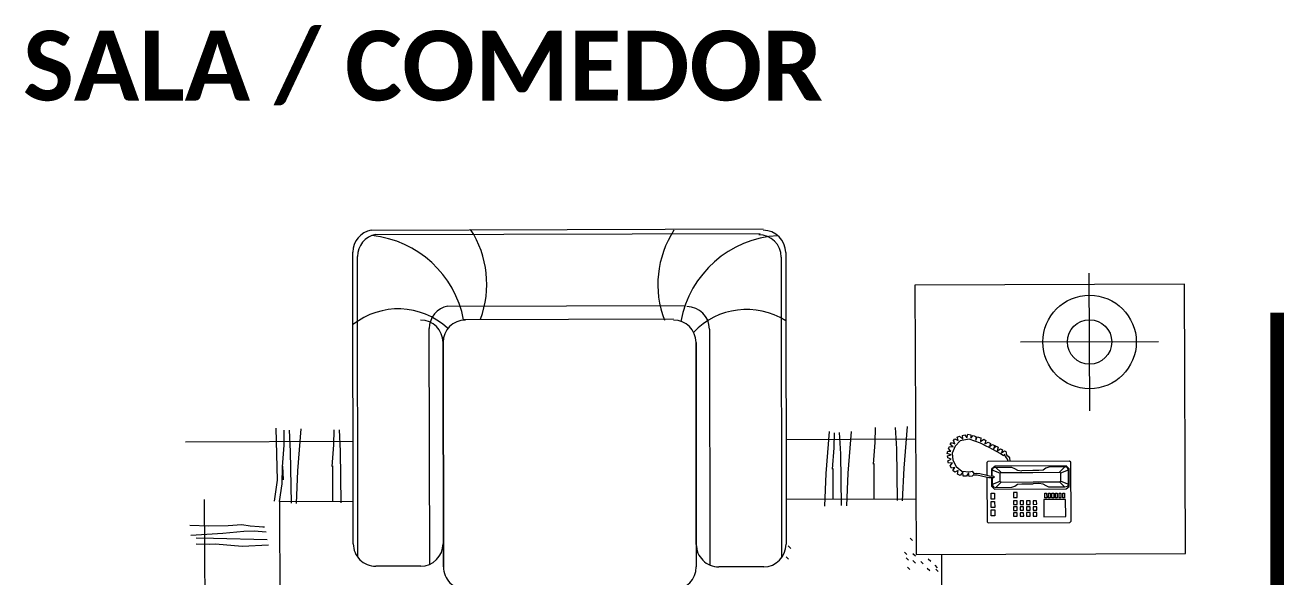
# Model space of a CAD drawing. Header units: metres. Extents: x -144 to 1000, y -717 to 29.
# Drawn here: x 464.544 to 467.051, y -563.775 to -562.668 of the extents above; entities that cross this region are included whole.
import ezdxf

# ---------------------------------------------------------------- set-up
doc = ezdxf.new("R2010")
doc.units = ezdxf.units.M
doc.layers.get('0').update_dxf_attribs({"color": 1})
doc.layers.add('00-MEDICION', color=30, linetype='Continuous')
doc.layers.add('G-ANNO-TEXT', color=2, linetype='Continuous', lineweight=9)
doc.layers.add('I-FURN', color=2, linetype='Continuous', lineweight=9)
doc.styles.add('Calibri_B_1', font='calibrib.ttf', dxfattribs={"height": 0.135})

# ---------------------------------------------------------------- blocks, each defined once
blk = doc.blocks.new('U')
at = {"layer": 'I-FURN'}
for p, q in [((469.7607, -501.4191), (470.5462, -501.4169)), ((469.7697, -501.4281), (470.5402, -501.4259)), ((469.7246, -502.0485), (469.7238, -501.4635)), ((470.5913, -501.4644), (470.5921, -502.0494)), ((469.7337, -502.0755), (469.7328, -501.4725)), ((470.5823, -501.4734), (470.5832, -502.0764)), ((471.201, -501.7818), (471.1998, -501.5055)), ((471.3905, -501.5277), (470.8505, -501.53)), ((470.8505, -501.53), (470.8528, -502.07)), ((471.3928, -502.0677), (471.3905, -501.5277)), ((469.9139, -501.5719), (470.3895, -501.5705)), ((470.3665, -501.5977), (469.9458, -501.5995)), ((469.8777, -502.0895), (469.877, -501.6163)), ((470.4385, -501.6176), (470.4392, -502.0909)), ((469.9052, -502.0947), (469.9046, -501.6447)), ((469.9046, -501.6447), (469.9052, -502.0947)), ((470.4116, -501.6447), (470.4122, -502.0947)), ((470.4121, -502.0497), (470.4116, -501.6447)), ((471.3385, -501.643), (471.0622, -501.6442)), ((470.7707, -501.8154), (470.7701, -501.8455)), ((470.811, -501.8152), (470.8133, -501.8577)), ((470.8347, -501.8128), (470.8279, -501.8966)), ((469.5692, -501.8166), (469.5717, -501.9208)), ((469.5857, -501.8205), (469.5851, -501.8506)), ((469.596, -501.8204), (469.5983, -501.863)), ((469.6197, -501.818), (469.6129, -501.9018)), ((469.6857, -501.8201), (469.6851, -501.8501)), ((469.696, -501.82), (469.6983, -501.8625)), ((470.5918, -501.839), (470.8518, -501.8379)), ((470.6785, -501.8232), (470.6718, -501.9071)), ((470.6885, -501.8256), (470.6879, -501.8556)), ((470.6988, -501.8255), (470.7011, -501.868)), ((470.7225, -501.8231), (470.7158, -501.9069)), ((470.9276, -501.8413), (470.9305, -501.8382)), ((470.9305, -501.848), (470.9276, -501.8413)), ((470.9305, -501.8382), (470.937, -501.8415)), ((470.9348, -501.8345), (470.9396, -501.8326)), ((470.937, -501.8415), (470.9348, -501.8345)), ((470.9396, -501.8326), (470.9461, -501.8383)), ((470.959, -501.8385), (470.941, -501.842)), ((470.9458, -501.8309), (470.9506, -501.8299)), ((470.9461, -501.8383), (470.9458, -501.8309)), ((470.9506, -501.8299), (470.9542, -501.8361)), ((470.9542, -501.8361), (470.9563, -501.8287)), ((470.9563, -501.8287), (470.9624, -501.8299)), ((470.9816, -501.8463), (470.959, -501.8385)), ((470.9624, -501.8299), (470.9624, -501.8363)), ((470.9624, -501.8363), (470.9672, -501.8313)), ((470.9672, -501.8313), (470.9727, -501.8329)), ((470.9727, -501.8329), (470.9725, -501.8406)), ((470.9725, -501.8406), (470.9751, -501.8336)), ((470.9751, -501.8336), (470.9823, -501.8358)), ((470.9823, -501.8358), (470.9816, -501.843)), ((470.9816, -501.843), (470.9886, -501.8386)), ((470.9886, -501.8386), (470.9924, -501.8412)), ((470.9924, -501.8412), (470.9905, -501.848)), ((469.3884, -501.8442), (469.7243, -501.8427)), ((469.5851, -501.8506), (469.5819, -501.8938)), ((469.5983, -501.863), (469.5998, -501.9669)), ((469.6851, -501.8501), (469.6819, -501.8933)), ((469.6983, -501.8625), (469.6998, -501.9664)), ((470.6879, -501.8556), (470.6848, -501.8988)), ((470.7701, -501.8455), (470.7669, -501.8887)), ((470.8133, -501.8577), (470.8148, -501.9616)), ((470.915, -501.8675), (470.9161, -501.8629)), ((470.9161, -501.8629), (470.9226, -501.8627)), ((470.9178, -501.8572), (470.9197, -501.8533)), ((470.9226, -501.8627), (470.9178, -501.8572)), ((470.9197, -501.8533), (470.9269, -501.854)), ((470.9207, -501.849), (470.924, -501.8451)), ((470.9269, -501.854), (470.9207, -501.849)), ((470.924, -501.8451), (470.9305, -501.848)), ((470.9308, -501.8526), (470.9248, -501.8665)), ((470.9248, -501.8665), (470.9261, -501.8809)), ((470.941, -501.842), (470.9308, -501.8526)), ((470.9956, -501.854), (470.9816, -501.8463)), ((470.9905, -501.848), (470.997, -501.8444)), ((470.9975, -501.8532), (470.9956, -501.854)), ((470.997, -501.8444), (471.0021, -501.847)), ((470.998, -501.8549), (470.9975, -501.8532)), ((471.0079, -501.8599), (470.998, -501.8549)), ((471.0021, -501.847), (470.9999, -501.8535)), ((470.9999, -501.8535), (471.0054, -501.8491)), ((471.0054, -501.8491), (471.0107, -501.8515)), ((471.0107, -501.8515), (471.0079, -501.858)), ((471.0079, -501.858), (471.0134, -501.8529)), ((471.0209, -501.8675), (471.0079, -501.8599)), ((471.0134, -501.8529), (471.0172, -501.8548)), ((471.0172, -501.8548), (471.0151, -501.8618)), ((471.0151, -501.8618), (471.022, -501.8579)), ((471.022, -501.8579), (471.0257, -501.8598)), ((471.0257, -501.8598), (471.0238, -501.8661)), ((471.0238, -501.8661), (471.03, -501.8622)), ((471.03, -501.8622), (471.0326, -501.8632)), ((471.0326, -501.8632), (471.0334, -501.8658)), ((471.0334, -501.8658), (471.0336, -501.8701)), ((470.7011, -501.868), (470.7027, -501.9719)), ((470.7677, -501.8873), (470.768, -501.9583)), ((470.9227, -501.8701), (470.915, -501.8675)), ((470.9157, -501.8718), (470.9227, -501.8701)), ((470.9162, -501.8759), (470.9157, -501.8718)), ((470.9227, -501.8788), (470.9162, -501.8759)), ((470.9162, -501.8819), (470.9227, -501.8788)), ((470.9177, -501.8869), (470.9162, -501.8819)), ((470.9256, -501.8862), (470.9177, -501.8869)), ((470.9208, -501.892), (470.9256, -501.8862)), ((470.9261, -501.8809), (470.9329, -501.8936)), ((470.9967, -501.8831), (470.9944, -501.8855)), ((470.9944, -501.8855), (470.9945, -501.911)), ((471.1604, -501.8824), (470.9967, -501.8831)), ((471.0281, -501.8718), (471.0209, -501.8675)), ((471.0305, -501.8689), (471.0281, -501.8718)), ((471.0305, -501.8713), (471.0305, -501.8689)), ((471.032, -501.8728), (471.0305, -501.8713)), ((471.0341, -501.8759), (471.032, -501.8728)), ((471.0336, -501.8701), (471.0382, -501.8735)), ((471.0361, -501.8785), (471.0341, -501.8759)), ((471.0371, -501.8829), (471.0361, -501.8785)), ((471.0382, -501.8735), (471.0399, -501.8763)), ((471.0399, -501.8763), (471.0406, -501.8829)), ((471.1628, -501.8847), (471.1604, -501.8824)), ((471.1633, -502.0033), (471.1628, -501.8847)), ((469.5819, -501.8938), (469.5813, -501.9281)), ((469.5827, -501.8924), (469.5842, -501.9199)), ((469.6129, -501.9018), (469.6101, -501.9674)), ((469.6827, -501.8919), (469.683, -501.9629)), ((470.6718, -501.9071), (470.6689, -501.9727)), ((470.6855, -501.8974), (470.6858, -501.9586)), ((470.7158, -501.9069), (470.7129, -501.9725)), ((470.8279, -501.8966), (470.8251, -501.9622)), ((470.9237, -501.8965), (470.9208, -501.892)), ((470.9302, -501.8955), (470.9237, -501.8965)), ((470.9262, -501.9011), (470.9302, -501.8955)), ((470.9305, -501.9046), (470.9262, -501.9011)), ((470.9372, -501.9013), (470.9305, -501.9046)), ((470.9329, -501.8936), (470.9444, -501.9027)), ((470.9358, -501.9085), (470.9372, -501.9013)), ((470.9413, -501.9116), (470.9358, -501.9085)), ((470.9466, -501.9048), (470.9413, -501.9116)), ((470.9444, -501.9027), (470.9596, -501.9038)), ((470.9473, -501.9125), (470.9466, -501.9048)), ((470.9538, -501.9129), (470.9473, -501.9125)), ((470.9579, -501.9062), (470.9538, -501.9129)), ((470.9591, -501.9132), (470.9579, -501.9062)), ((470.9649, -501.9127), (470.9591, -501.9132)), ((470.9596, -501.9038), (470.9651, -501.9028)), ((470.9675, -501.91), (470.9649, -501.9127)), ((470.9651, -501.9028), (470.9682, -501.9071)), ((470.969, -501.9107), (470.9675, -501.91)), ((470.9682, -501.9071), (470.9745, -501.9069)), ((470.9752, -501.9105), (470.969, -501.9107)), ((470.9745, -501.9069), (470.9802, -501.9075)), ((470.9865, -501.9133), (470.9752, -501.9105)), ((470.9802, -501.9075), (470.9915, -501.9104)), ((470.9985, -501.9161), (470.9865, -501.9133)), ((470.9915, -501.9104), (470.9992, -501.912)), ((470.9945, -501.9152), (470.9949, -502.0041)), ((471.0087, -501.9162), (470.9985, -501.9161)), ((470.9992, -501.912), (471.0087, -501.9127)), ((471.011, -501.8925), (471.0039, -501.8985)), ((471.0039, -501.8985), (471.004, -501.9124)), ((471.004, -501.9162), (471.0041, -501.9329)), ((471.0051, -501.9008), (471.0075, -501.8961)), ((471.0052, -501.9124), (471.0051, -501.9008)), ((471.0206, -501.9067), (471.0051, -501.9008)), ((471.0052, -501.9162), (471.0052, -501.9293)), ((471.0075, -501.8961), (471.0122, -501.8949)), ((471.0087, -501.9127), (471.0087, -501.9162)), ((471.1533, -501.8919), (471.011, -501.8925)), ((471.0122, -501.8949), (471.0442, -501.8947)), ((471.0122, -501.8949), (471.0229, -501.9055)), ((471.0229, -501.9055), (471.0206, -501.9067)), ((471.0206, -501.9067), (471.0206, -501.9233)), ((471.0229, -501.9055), (471.087, -501.9052)), ((471.0442, -501.8947), (471.0502, -501.8971)), ((471.0502, -501.8971), (471.0561, -501.9006)), ((471.0561, -501.9006), (471.0644, -501.9018)), ((471.087, -501.9017), (471.0644, -501.9018)), ((471.0988, -501.9016), (471.087, -501.9017)), ((471.087, -501.9052), (471.1403, -501.905)), ((471.1071, -501.9004), (471.0988, -501.9016)), ((471.113, -501.8968), (471.1071, -501.9004)), ((471.119, -501.8944), (471.113, -501.8968)), ((471.151, -501.8943), (471.119, -501.8944)), ((471.151, -501.8943), (471.1403, -501.905)), ((471.1403, -501.905), (471.1427, -501.9062)), ((471.1427, -501.9062), (471.1581, -501.9002)), ((471.1428, -501.9228), (471.1427, -501.9062)), ((471.1557, -501.8954), (471.151, -501.8943)), ((471.1593, -501.8978), (471.1533, -501.8919)), ((471.1581, -501.9002), (471.1557, -501.8954)), ((471.1582, -501.9286), (471.1581, -501.9002)), ((471.1594, -501.9334), (471.1593, -501.8978)), ((469.5717, -501.9208), (469.566, -501.9631)), ((469.5813, -501.9281), (469.5761, -501.9636)), ((471.0041, -501.9329), (471.01, -501.9388)), ((471.0206, -501.9233), (471.0052, -501.9293)), ((471.0052, -501.9293), (471.0076, -501.934)), ((471.0076, -501.934), (471.0124, -501.9352)), ((471.01, -501.9388), (471.1535, -501.9381)), ((471.0124, -501.9352), (471.023, -501.9245)), ((471.0124, -501.9352), (471.0444, -501.9351)), ((471.023, -501.9245), (471.0206, -501.9233)), ((471.023, -501.9245), (471.0871, -501.9242)), ((471.0444, -501.9351), (471.0503, -501.9327)), ((471.0503, -501.9327), (471.0562, -501.9291)), ((471.0562, -501.9291), (471.0645, -501.9279)), ((471.0645, -501.9279), (471.0871, -501.9278)), ((471.0871, -501.9242), (471.1404, -501.924)), ((471.0989, -501.9277), (471.0871, -501.9278)), ((471.1072, -501.9289), (471.0989, -501.9277)), ((471.1132, -501.9324), (471.1072, -501.9289)), ((471.1191, -501.9347), (471.1132, -501.9324)), ((471.1511, -501.9346), (471.1191, -501.9347)), ((471.1404, -501.924), (471.1428, -501.9228)), ((471.1511, -501.9346), (471.1404, -501.924)), ((471.1428, -501.9228), (471.1582, -501.9286)), ((471.1559, -501.9334), (471.1511, -501.9346)), ((471.1535, -501.9381), (471.1594, -501.9334)), ((471.1582, -501.9286), (471.1559, -501.9334)), ((469.4259, -501.9597), (469.4339, -503.8397)), ((469.5766, -501.9634), (469.7245, -501.9627)), ((469.5766, -501.9634), (469.5847, -503.8647)), ((470.592, -501.959), (470.8523, -501.9579)), ((471.0029, -501.9471), (471.0101, -501.9471)), ((471.003, -501.959), (471.0029, -501.9471)), ((471.0101, -501.9589), (471.003, -501.959)), ((471.0031, -501.9756), (471.003, -501.9637)), ((471.003, -501.9637), (471.0101, -501.9637)), ((471.0101, -501.9471), (471.0101, -501.9589)), ((471.0101, -501.9637), (471.0102, -501.9755)), ((471.048, -501.9457), (471.0481, -501.9552)), ((471.0551, -501.9457), (471.048, -501.9457)), ((471.0481, -501.9552), (471.0552, -501.9552)), ((471.0481, -501.9623), (471.0481, -501.9694)), ((471.0552, -501.9623), (471.0481, -501.9623)), ((471.0552, -501.9552), (471.0551, -501.9457)), ((471.0552, -501.9694), (471.0552, -501.9623)), ((471.0682, -501.9622), (471.0611, -501.9623)), ((471.0611, -501.9623), (471.0612, -501.9694)), ((471.0683, -501.9693), (471.0682, -501.9622)), ((471.0742, -501.9622), (471.0742, -501.9693)), ((471.0813, -501.9622), (471.0742, -501.9622)), ((471.0813, -501.9693), (471.0813, -501.9622)), ((471.0943, -501.9621), (471.0872, -501.9622)), ((471.0872, -501.9622), (471.0873, -501.9693)), ((471.0944, -501.9692), (471.0943, -501.9621)), ((471.1524, -501.9595), (471.1086, -501.9597)), ((471.1086, -501.9597), (471.1087, -501.9941)), ((471.1109, -501.9561), (471.1109, -501.9466)), ((471.1109, -501.9466), (471.1144, -501.9466)), ((471.1145, -501.9561), (471.1109, -501.9561)), ((471.1144, -501.9466), (471.1145, -501.9561)), ((471.118, -501.9561), (471.118, -501.9466)), ((471.118, -501.9466), (471.1215, -501.9466)), ((471.1216, -501.9561), (471.118, -501.9561)), ((471.1215, -501.9466), (471.1216, -501.9561)), ((471.1251, -501.9466), (471.1287, -501.9466)), ((471.1251, -501.9561), (471.1251, -501.9466)), ((471.1287, -501.956), (471.1251, -501.9561)), ((471.1287, -501.9466), (471.1287, -501.956)), ((471.1323, -501.956), (471.1322, -501.9465)), ((471.1322, -501.9465), (471.1358, -501.9465)), ((471.1358, -501.956), (471.1323, -501.956)), ((471.1358, -501.9465), (471.1358, -501.956)), ((471.1394, -501.956), (471.1393, -501.9465)), ((471.1393, -501.9465), (471.1429, -501.9465)), ((471.1429, -501.956), (471.1394, -501.956)), ((471.1429, -501.9465), (471.1429, -501.956)), ((471.1465, -501.956), (471.1465, -501.9465)), ((471.1465, -501.9465), (471.15, -501.9465)), ((471.1501, -501.956), (471.1465, -501.956)), ((471.15, -501.9465), (471.1501, -501.956)), ((471.1526, -501.9939), (471.1524, -501.9595)), ((471.0102, -501.9755), (471.0031, -501.9756)), ((471.0031, -501.9922), (471.0031, -501.9803)), ((471.0031, -501.9803), (471.0102, -501.9803)), ((471.0102, -501.9803), (471.0103, -501.9921)), ((471.0481, -501.9694), (471.0552, -501.9694)), ((471.0552, -501.9741), (471.0481, -501.9742)), ((471.0481, -501.9742), (471.0482, -501.9813)), ((471.0482, -501.9813), (471.0553, -501.9813)), ((471.0482, -501.986), (471.0482, -501.9932)), ((471.0553, -501.986), (471.0482, -501.986)), ((471.0553, -501.9813), (471.0552, -501.9741)), ((471.0553, -501.9931), (471.0553, -501.986)), ((471.0612, -501.9694), (471.0683, -501.9693)), ((471.0612, -501.9741), (471.0612, -501.9812)), ((471.0683, -501.9741), (471.0612, -501.9741)), ((471.0612, -501.9812), (471.0683, -501.9812)), ((471.0612, -501.986), (471.0613, -501.9931)), ((471.0683, -501.986), (471.0612, -501.986)), ((471.0683, -501.9812), (471.0683, -501.9741)), ((471.0684, -501.9931), (471.0683, -501.986)), ((471.0742, -501.9693), (471.0813, -501.9693)), ((471.0813, -501.974), (471.0742, -501.9741)), ((471.0742, -501.9741), (471.0743, -501.9812)), ((471.0743, -501.9812), (471.0814, -501.9812)), ((471.0743, -501.9859), (471.0743, -501.993)), ((471.0814, -501.9859), (471.0743, -501.9859)), ((471.0814, -501.9812), (471.0813, -501.974)), ((471.0814, -501.993), (471.0814, -501.9859)), ((471.0873, -501.9693), (471.0944, -501.9692)), ((471.0873, -501.974), (471.0873, -501.9811)), ((471.0944, -501.974), (471.0873, -501.974)), ((471.0873, -501.9811), (471.0944, -501.9811)), ((471.0944, -501.9858), (471.0873, -501.9859)), ((471.0873, -501.9859), (471.0874, -501.993)), ((471.0944, -501.9811), (471.0944, -501.974)), ((471.0945, -501.993), (471.0944, -501.9858)), ((469.3973, -502.0109), (469.435, -502.0124)), ((469.435, -502.0124), (469.4736, -502.0118)), ((469.4736, -502.0118), (469.5011, -502.01)), ((469.5011, -502.01), (469.518, -502.0125)), ((469.518, -502.0125), (469.5358, -502.0137)), ((469.5358, -502.0137), (469.543, -502.0141)), ((469.543, -502.0141), (469.5469, -502.0145)), ((470.9949, -502.0041), (470.9973, -502.0064)), ((470.9973, -502.0064), (471.1609, -502.0057)), ((471.0103, -501.9921), (471.0031, -501.9922)), ((471.0482, -501.9932), (471.0553, -501.9931)), ((471.0613, -501.9931), (471.0684, -501.9931)), ((471.0743, -501.993), (471.0814, -501.993)), ((471.0874, -501.993), (471.0945, -501.993)), ((471.1087, -501.9941), (471.1526, -501.9939)), ((471.1609, -502.0057), (471.1633, -502.0033)), ((469.3991, -502.0311), (469.463, -502.027)), ((469.4443, -502.0377), (469.41, -502.0369)), ((469.5519, -502.0404), (469.4443, -502.0377)), ((469.463, -502.027), (469.5049, -502.023)), ((469.5049, -502.023), (469.5257, -502.0221)), ((469.5257, -502.0221), (469.5502, -502.0245)), ((470.8407, -502.0371), (470.8455, -502.0419)), ((469.436, -502.0501), (469.4097, -502.0491)), ((469.4487, -502.049), (469.436, -502.0501)), ((469.5017, -502.0538), (469.4487, -502.049)), ((469.5546, -502.0514), (469.5017, -502.0538)), ((470.5965, -502.0527), (470.6013, -502.0575)), ((470.8296, -502.0651), (470.8344, -502.0699)), ((470.592, -502.0746), (470.5968, -502.0794)), ((470.8326, -502.0764), (470.8374, -502.0812)), ((470.8464, -502.0675), (470.8512, -502.0723)), ((470.8464, -502.0822), (470.8512, -502.0869)), ((470.8528, -502.07), (471.3928, -502.0677)), ((470.8621, -502.0837), (470.8669, -502.0885)), ((470.8772, -502.0782), (470.882, -502.083)), ((470.8903, -502.0915), (470.8951, -502.0963)), ((470.9033, -502.0698), (470.9036, -502.1355)), ((469.8597, -502.0933), (469.7697, -502.0934)), ((470.5472, -502.0945), (470.4572, -502.0946)), ((470.8354, -502.0955), (470.8402, -502.1002)), ((470.8752, -502.0971), (470.88, -502.1018)), ((470.892, -502.0994), (470.8968, -502.1042))]:
    blk.add_line(p, q, dxfattribs=at)
for radius in [0.0937, 0.0445]:
    blk.add_circle((471.2004, -501.6436), radius, dxfattribs=at)
for centre, radius, start, end in [((469.7688, -501.4634), 0.045, 100.4109, 180.083), ((469.7778, -501.4724), 0.045, 100.4109, 180.083), ((469.7405, -501.6381), 0.2089, 10.6659, 84.1168), ((469.7908, -501.5275), 0.2014, 339.4848, 32.9911), ((470.5365, -501.5286), 0.2014, 147.2685, 200.6946), ((470.5871, -501.6391), 0.2089, 93.1127, 169.8487), ((470.5373, -501.4735), 0.045, 0.083, 90.083), ((470.5463, -501.4645), 0.045, 0.083, 90.083), ((469.8146, -501.7234), 0.1461, 47.4649, 128.3512), ((469.922, -501.6162), 0.045, 100.4109, 180.083), ((470.3935, -501.6177), 0.045, 0.083, 90.083), ((470.5132, -501.7245), 0.1461, 57.5937, 136.7897), ((469.8596, -501.6447), 0.045, 0.083, 90.083), ((469.9496, -501.6446), 0.045, 90.083, 180.083), ((470.3666, -501.6447), 0.045, 0.083, 90.083), ((470.3666, -501.6447), 0.045, 0.083, 90.083), ((469.7696, -502.0484), 0.045, 180.083, 270.083), ((469.8596, -502.0483), 0.045, 270.083, 0.083), ((470.4571, -502.0496), 0.045, 180.083, 270.083), ((470.5471, -502.0495), 0.045, 270.083, 0.083), ((469.9502, -502.0946), 0.045, 180.083, 270.083), ((470.3672, -502.0947), 0.045, 270.083, 0.083)]:
    blk.add_arc(centre, radius, start, end, dxfattribs=at)
at = {"layer": 'G-ANNO-TEXT', "style": 'Calibri_B_1'}
blk.add_text('SALA / COMEDOR', height=0.14, dxfattribs=at).set_placement((469.0626, -501.1594))

msp = doc.modelspace()

# ---------------------------------------------------------------- linework, layer by layer
at = {"layer": '00-MEDICION', "const_width": 0.05}
msp.add_lwpolyline([(472.3648, -567.87), (471.015, -567.87), (471.015, -563.4201), (470.865, -563.4201), (470.865, -567.87), (467.2149, -567.87), (467.2149, -564.8701), (469.965, -564.8689), (469.965, -564.7189), (467.215, -564.7201), (467.215, -563.2701), (467.065, -563.2701), (467.065, -567.87), (466.565, -567.87), (466.565, -568.0189)], dxfattribs=at)

# ---------------------------------------------------------------- block references
at = {"color": 3}
msp.add_blockref('U', (-4.5227, -61.66), dxfattribs=at)

doc.saveas('drawing.dxf')
